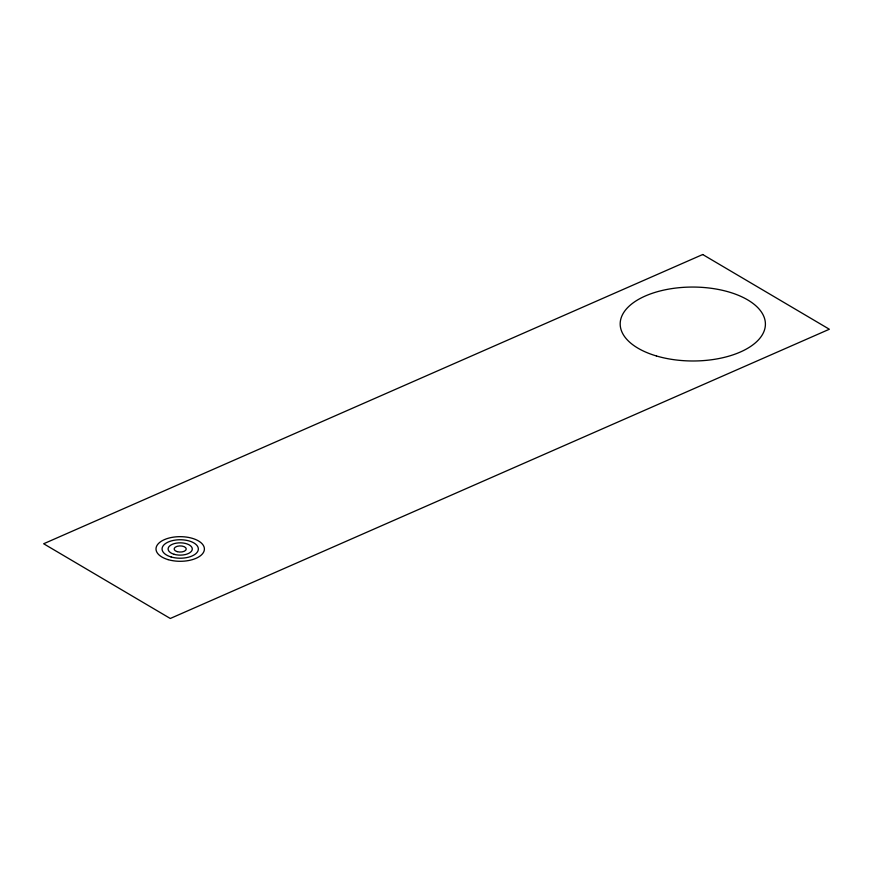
<?xml version="1.0" encoding="UTF-8"?>
<svg xmlns="http://www.w3.org/2000/svg" width="873" height="873" viewBox="0 0 873 873"><rect width="100%" height="100%" fill="white"/><g stroke="black" fill="none" stroke-linecap="round" stroke-linejoin="round"><path stroke-width="1.31" d="M702.71 254.523L43.65 543.759L170.29 618.477L829.35 329.241L702.71 254.523M168.074 559.626A24.204 12.32 0.1 0 0 204.402 549.03A24.204 12.32 0.1 0 0 168.118 538.292A24.204 12.32 0.1 0 0 168.074 559.626M171.108 556.963A18.147 9.243 0.1 0 0 198.346 549.019A18.147 9.243 0.1 0 0 171.141 540.965A18.147 9.243 0.1 0 0 171.108 556.963M174.142 554.3A12.102 6.155 0.1 0 0 192.3 549.008A12.102 6.155 0.1 0 0 174.163 543.639A12.102 6.155 0.1 0 0 174.142 554.3M177.164 551.638A6.046 3.077 0.1 0 0 186.244 548.997A6.046 3.077 0.1 0 0 177.175 546.312A6.046 3.077 0.1 0 0 177.164 551.638M656.431 355.966A72.601 36.961 0.1 0 0 765.403 324.156A72.601 36.961 0.1 0 0 656.561 291.942A72.601 36.961 0.1 0 0 656.431 355.966"/></g></svg>
